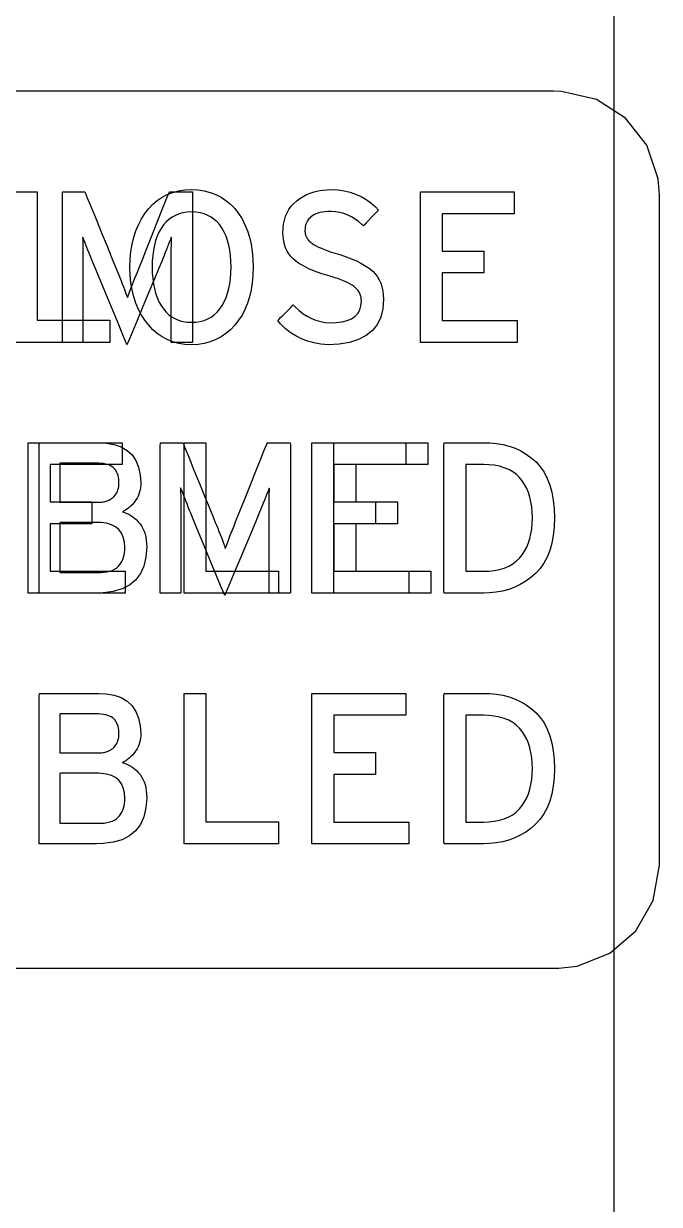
# Model space of a CAD drawing. Extents: x 1 to 47.7, y 0.2 to 35.
# Drawn here: x 21.119 to 21.612, y 6.604 to 7.52 of the extents above; entities that cross this region are included whole.
import ezdxf

# ---------------------------------------------------------------- set-up
doc = ezdxf.new("R2010")
doc.units = 0
doc.header["$MEASUREMENT"] = 0
for name, color, linetype in [('4_1__5U__UP_TO_TWO_IO_BOAR', 7, 'CONTINUOUS'), ('4_2__5U__FRONT_PANEL_W_24_', 7, 'CONTINUOUS'), ('5_1___24__TARGET_LEDS___12', 7, 'CONTINUOUS')]:
    doc.layers.add(name, color=color, linetype=linetype)

msp = doc.modelspace()

# ---------------------------------------------------------------- linework, layer by layer
at = {"layer": '4_1__5U__UP_TO_TWO_IO_BOAR'}
msp.add_lwpolyline([(21.57681, 8.49463), (21.57681, 8.36548), (21.57681, 8.23763), (21.57681, 8.11116), (21.57681, 7.98613), (21.57681, 7.86262), (21.57681, 7.74069), (21.57681, 7.62041), (21.57681, 7.50185), (21.57681, 7.38509), (21.57681, 7.27018), (21.57681, 7.15719), (21.57681, 7.0462), (21.57681, 6.93728), (21.57681, 6.83049), (21.57681, 6.7259), (21.57681, 6.62359), (21.57681, 6.52361)], dxfattribs=at)
at = {"layer": '4_2__5U__FRONT_PANEL_W_24_'}
for points in [[(21.0406, 6.78729), (21.23506, 6.78729), (21.32062, 6.78729), (21.39505, 6.78729), (21.45584, 6.78729), (21.50046, 6.78729), (21.52641, 6.78729), (21.53418, 6.78732), (21.54824, 6.78892), (21.5736, 6.79887), (21.59385, 6.8164), (21.60726, 6.83978), (21.61212, 6.86729), (21.61212, 6.86729), (21.61212, 6.87179), (21.61212, 6.88459), (21.61212, 6.93105), (21.61212, 6.99851), (21.61212, 7.07879), (21.61212, 7.24519), (21.61212, 7.31498), (21.61212, 7.36494), (21.61212, 7.37993), (21.61212, 7.3869), (21.6112, 7.39946), (21.60246, 7.4254), (21.58591, 7.44649), (21.56326, 7.46099), (21.53624, 7.46717), (21.53004, 7.46728), (21.50989, 7.46728), (21.47034, 7.46728), (21.41392, 7.46728), (21.34314, 7.46728), (21.2605, 7.46728), (21.06973, 7.46728)], [(21.11256, 7.27262), (21.11256, 7.38924), (21.12947, 7.38924), (21.12947, 7.2897), (21.18582, 7.2897), (21.18582, 7.27262), (21.11256, 7.27262)], [(21.42668, 7.27262), (21.42668, 7.38924), (21.49947, 7.38924), (21.49947, 7.37233), (21.4436, 7.37233), (21.4436, 7.34333), (21.47605, 7.34333), (21.47605, 7.32643), (21.4436, 7.32643), (21.4436, 7.28954), (21.50191, 7.28954), (21.50191, 7.27262), (21.42668, 7.27262)], [(21.24341, 7.07818), (21.24341, 7.1948), (21.26033, 7.1948), (21.26033, 7.09526), (21.31668, 7.09526), (21.31668, 7.07818), (21.24341, 7.07818)], [(21.34254, 7.07818), (21.34254, 7.1948), (21.41532, 7.1948), (21.41532, 7.17788), (21.35945, 7.17788), (21.35945, 7.14889), (21.3919, 7.14889), (21.3919, 7.13199), (21.35945, 7.13199), (21.35945, 7.09509), (21.41777, 7.09509), (21.41777, 7.07818), (21.34254, 7.07818)]]:
    msp.add_lwpolyline(points, dxfattribs=at)
for points in [[(21.29703, 7.33097), (21.29682, 7.32477), (21.29627, 7.31886), (21.29537, 7.31325), (21.29412, 7.30794), (21.29254, 7.30293), (21.2906, 7.29822), (21.28832, 7.29381), (21.2857, 7.2897), (21.28272, 7.28586), (21.27943, 7.28241), (21.27589, 7.2794), (21.27208, 7.27683), (21.26801, 7.27472), (21.26367, 7.27306), (21.25908, 7.27184), (21.25422, 7.27107), (21.2491, 7.27075), (21.24403, 7.27107), (21.23922, 7.27184), (21.23467, 7.27306), (21.23039, 7.27472), (21.22638, 7.27683), (21.22263, 7.2794), (21.21915, 7.28241), (21.21593, 7.28586), (21.21295, 7.2897), (21.21026, 7.29381), (21.20793, 7.29822), (21.20594, 7.30293), (21.20432, 7.30794), (21.20304, 7.31325), (21.20212, 7.31886), (21.20155, 7.32477), (21.20134, 7.33097), (21.20155, 7.33718), (21.20212, 7.3431), (21.20304, 7.34873), (21.20432, 7.35406), (21.20594, 7.3591), (21.20793, 7.36385), (21.21026, 7.3683), (21.21295, 7.37246), (21.21593, 7.3763), (21.21915, 7.3797), (21.22263, 7.38267), (21.22638, 7.38518), (21.23039, 7.38726), (21.23467, 7.38889), (21.23922, 7.39007), (21.24403, 7.39081), (21.2491, 7.39111), (21.25422, 7.39081), (21.25908, 7.39007), (21.26367, 7.38889), (21.26801, 7.38726), (21.27208, 7.38518), (21.27589, 7.38267), (21.27943, 7.3797), (21.28272, 7.3763), (21.2857, 7.37246), (21.28832, 7.3683), (21.2906, 7.36385), (21.29254, 7.3591), (21.29412, 7.35406), (21.29537, 7.34873), (21.29627, 7.3431), (21.29682, 7.33718)], [(21.39802, 7.3061), (21.39755, 7.29874), (21.39598, 7.29224), (21.39332, 7.2866), (21.38956, 7.28181), (21.3847, 7.27788), (21.37875, 7.27481), (21.37171, 7.27259), (21.36357, 7.27123), (21.35508, 7.27078), (21.34953, 7.27123), (21.34424, 7.27213), (21.33922, 7.27349), (21.33446, 7.2753), (21.32998, 7.27757), (21.32576, 7.28029), (21.32181, 7.28347), (21.31813, 7.28711), (21.31605, 7.28966), (21.31679, 7.29039), (21.31817, 7.29177), (21.31998, 7.29357), (21.32201, 7.2956), (21.32404, 7.29763), (21.32587, 7.29945), (21.32727, 7.30085), (21.32804, 7.30162), (21.32976, 7.29998), (21.33271, 7.29724), (21.33578, 7.29485), (21.33896, 7.29281), (21.34226, 7.29112), (21.34568, 7.28978), (21.34921, 7.28879), (21.35286, 7.28814), (21.35662, 7.28785), (21.36141, 7.28796), (21.36596, 7.28851), (21.36991, 7.2895), (21.37326, 7.29094), (21.376, 7.29281), (21.37815, 7.29512), (21.37968, 7.29787), (21.38062, 7.30105), (21.38095, 7.30468), (21.38088, 7.30628), (21.38068, 7.30771), (21.38033, 7.30907), (21.37984, 7.31038), (21.3792, 7.31162), (21.37843, 7.3128), (21.37751, 7.31393), (21.37645, 7.31499), (21.37524, 7.31599), (21.37377, 7.31698), (21.3721, 7.31797), (21.3702, 7.31894), (21.36809, 7.3199), (21.36577, 7.32085), (21.36323, 7.32179), (21.36047, 7.32272), (21.3575, 7.32364), (21.35407, 7.32462), (21.35024, 7.3258), (21.34663, 7.32704), (21.34326, 7.32834), (21.34012, 7.3297), (21.33721, 7.33112), (21.33454, 7.33261), (21.33209, 7.33415), (21.32988, 7.33576), (21.32789, 7.33741), (21.32611, 7.33921), (21.32457, 7.34122), (21.32325, 7.34344), (21.32216, 7.34586), (21.3213, 7.3485), (21.32067, 7.35134), (21.32026, 7.35439), (21.32008, 7.35765), (21.32017, 7.36106), (21.32054, 7.36433), (21.32118, 7.36743), (21.3221, 7.37036), (21.32329, 7.37311), (21.32476, 7.3757), (21.3265, 7.37812), (21.32851, 7.38037), (21.3308, 7.38245), (21.33322, 7.38426), (21.33576, 7.38585), (21.33846, 7.38723), (21.3413, 7.38841), (21.34429, 7.38937), (21.34743, 7.39012), (21.35071, 7.39066), (21.35413, 7.39099), (21.35784, 7.39111), (21.36281, 7.39083), (21.36757, 7.39016), (21.37213, 7.38909), (21.37648, 7.38761), (21.38064, 7.38574), (21.3846, 7.38347), (21.38836, 7.38079), (21.39191, 7.37772), (21.39429, 7.37525), (21.39364, 7.37457), (21.39233, 7.37321), (21.39057, 7.37139), (21.38858, 7.36932), (21.38656, 7.36723), (21.38473, 7.36534), (21.38329, 7.36385), (21.38246, 7.36299), (21.38122, 7.36404), (21.37876, 7.36629), (21.37615, 7.36826), (21.37338, 7.36994), (21.37045, 7.37133), (21.36737, 7.37244), (21.36414, 7.37325), (21.36075, 7.37378), (21.35721, 7.37402), (21.35454, 7.37399), (21.35246, 7.37383), (21.35052, 7.37358), (21.34872, 7.37323), (21.34706, 7.37278), (21.34553, 7.37223), (21.34415, 7.37159), (21.3429, 7.37084), (21.34179, 7.37), (21.34082, 7.36904), (21.33995, 7.36803), (21.3392, 7.36696), (21.33857, 7.36584), (21.33806, 7.36466), (21.33766, 7.36344), (21.33737, 7.36216), (21.3372, 7.36083), (21.33715, 7.35948), (21.33717, 7.35881), (21.33721, 7.35815), (21.33728, 7.35752), (21.33738, 7.35692), (21.33751, 7.35633), (21.33767, 7.35576), (21.33786, 7.35521), (21.33807, 7.35469), (21.33832, 7.35417), (21.3386, 7.35362), (21.33893, 7.35307), (21.33931, 7.35253), (21.33974, 7.352), (21.34021, 7.35147), (21.34073, 7.35095), (21.34129, 7.35044), (21.34191, 7.34994), (21.34282, 7.34926), (21.34425, 7.34834), (21.34591, 7.34742), (21.34779, 7.34649), (21.3499, 7.34555), (21.35224, 7.3446), (21.3548, 7.34364), (21.3576, 7.34268), (21.36062, 7.34171), (21.36418, 7.34063), (21.36781, 7.33945), (21.37126, 7.33819), (21.37451, 7.33687), (21.37757, 7.33548), (21.38044, 7.33402), (21.38312, 7.3325), (21.38561, 7.33092), (21.38791, 7.32926), (21.39, 7.32749), (21.39185, 7.32552), (21.39346, 7.32336), (21.39482, 7.32098), (21.39595, 7.31841), (21.39683, 7.31564), (21.39747, 7.31266), (21.39787, 7.30948)], [(21.27979, 7.33097), (21.27968, 7.33556), (21.27936, 7.3399), (21.27883, 7.34401), (21.27808, 7.34788), (21.27712, 7.35152), (21.27594, 7.35492), (21.27455, 7.35808), (21.27294, 7.361), (21.27112, 7.36365), (21.26908, 7.36597), (21.26683, 7.36799), (21.26439, 7.3697), (21.26174, 7.37111), (21.25888, 7.37222), (21.25583, 7.37302), (21.25257, 7.37352), (21.2491, 7.37371), (21.24571, 7.37352), (21.24251, 7.37302), (21.23951, 7.37222), (21.2367, 7.37111), (21.23409, 7.3697), (21.23167, 7.36799), (21.22944, 7.36597), (21.22741, 7.36365), (21.22557, 7.361), (21.22393, 7.35808), (21.22251, 7.35492), (21.22131, 7.35152), (21.22033, 7.34788), (21.21956, 7.34401), (21.21902, 7.3399), (21.21869, 7.33556), (21.21858, 7.33097), (21.21869, 7.32645), (21.21902, 7.32215), (21.21956, 7.31809), (21.22033, 7.31426), (21.22131, 7.31066), (21.22251, 7.30729), (21.22393, 7.30416), (21.22557, 7.30126), (21.22741, 7.29856), (21.22944, 7.29612), (21.23167, 7.29401), (21.23409, 7.29222), (21.2367, 7.29076), (21.23951, 7.28962), (21.24251, 7.2888), (21.24571, 7.28832), (21.2491, 7.28815), (21.25257, 7.28832), (21.25583, 7.2888), (21.25888, 7.28962), (21.26174, 7.29076), (21.26439, 7.29222), (21.26683, 7.29401), (21.26908, 7.29612), (21.27112, 7.29856), (21.27294, 7.30126), (21.27455, 7.30416), (21.27594, 7.30729), (21.27712, 7.31066), (21.27808, 7.31426), (21.27883, 7.31809), (21.27936, 7.32215), (21.27968, 7.32645)], [(21.21446, 7.11395), (21.21383, 7.10607), (21.21217, 7.09918), (21.20949, 7.09326), (21.20577, 7.08832), (21.20103, 7.08436), (21.19525, 7.08137), (21.18844, 7.07936), (21.18061, 7.07833), (21.17546, 7.07818), (21.1724, 7.07818), (21.16691, 7.07818), (21.15985, 7.07818), (21.15207, 7.07818), (21.14443, 7.07818), (21.13779, 7.07818), (21.13302, 7.07818), (21.13097, 7.07818), (21.13095, 7.08169), (21.13095, 7.09272), (21.13095, 7.10909), (21.13095, 7.12856), (21.13095, 7.1489), (21.13095, 7.16787), (21.13095, 7.18324), (21.13095, 7.19278), (21.13115, 7.1948), (21.13398, 7.1948), (21.13942, 7.1948), (21.1466, 7.1948), (21.15461, 7.1948), (21.16258, 7.1948), (21.16961, 7.1948), (21.1748, 7.1948), (21.17728, 7.1948), (21.18287, 7.19452), (21.18919, 7.19344), (21.19466, 7.19153), (21.19929, 7.18881), (21.20308, 7.18527), (21.20603, 7.18091), (21.20813, 7.17574), (21.20939, 7.16974), (21.20979, 7.16406), (21.20971, 7.16208), (21.20952, 7.16018), (21.20922, 7.15836), (21.20881, 7.15662), (21.2083, 7.15496), (21.20767, 7.15338), (21.20693, 7.15188), (21.20608, 7.15047), (21.20515, 7.14914), (21.20415, 7.14789), (21.20308, 7.1467), (21.20194, 7.14559), (21.20074, 7.14455), (21.19946, 7.14357), (21.19812, 7.14266), (21.19671, 7.14183), (21.19558, 7.1411), (21.19724, 7.14063), (21.19886, 7.14003), (21.20044, 7.13929), (21.20199, 7.13841), (21.20351, 7.1374), (21.20499, 7.13624), (21.20644, 7.13495), (21.20785, 7.13352), (21.2092, 7.13195), (21.2104, 7.13023), (21.21144, 7.12836), (21.21233, 7.12633), (21.21307, 7.12416), (21.21365, 7.12183), (21.21407, 7.11935), (21.21434, 7.11672)], [(21.53084, 7.13649), (21.53054, 7.12948), (21.5298, 7.12294), (21.52863, 7.11687), (21.52701, 7.11126), (21.52495, 7.10612), (21.52245, 7.10144), (21.5195, 7.09722), (21.51612, 7.09347), (21.51235, 7.09019), (21.50838, 7.08733), (21.50421, 7.08486), (21.49985, 7.08277), (21.49528, 7.08108), (21.49051, 7.07977), (21.48554, 7.07885), (21.48038, 7.07832), (21.47576, 7.07818), (21.47424, 7.07818), (21.47083, 7.07818), (21.46614, 7.07818), (21.46078, 7.07818), (21.45538, 7.07818), (21.45056, 7.07818), (21.44692, 7.07818), (21.4451, 7.07818), (21.44499, 7.08055), (21.44499, 7.09069), (21.44499, 7.10667), (21.44499, 7.12616), (21.44499, 7.14682), (21.44499, 7.1663), (21.44499, 7.18229), (21.44499, 7.19243), (21.4451, 7.1948), (21.44692, 7.1948), (21.45056, 7.1948), (21.45538, 7.1948), (21.46078, 7.1948), (21.46614, 7.1948), (21.47083, 7.1948), (21.47424, 7.1948), (21.47576, 7.1948), (21.48047, 7.1947), (21.48572, 7.19423), (21.49076, 7.19336), (21.49558, 7.1921), (21.50018, 7.19045), (21.50457, 7.18841), (21.50873, 7.18598), (21.51269, 7.18315), (21.5164, 7.17989), (21.51972, 7.17613), (21.5226, 7.17189), (21.52506, 7.16717), (21.52708, 7.16199), (21.52867, 7.15632), (21.52982, 7.15019), (21.53055, 7.14357)], [(21.19288, 7.16355), (21.19283, 7.16507), (21.19269, 7.16653), (21.19246, 7.16793), (21.19213, 7.16926), (21.19171, 7.17054), (21.19119, 7.17176), (21.19058, 7.17291), (21.18988, 7.17401), (21.18902, 7.17501), (21.18799, 7.17587), (21.18683, 7.17663), (21.18554, 7.17728), (21.18412, 7.17781), (21.18258, 7.17824), (21.18092, 7.17856), (21.17912, 7.17876), (21.17721, 7.17886), (21.17605, 7.17886), (21.17296, 7.17886), (21.16854, 7.17886), (21.16338, 7.17886), (21.15807, 7.17886), (21.15321, 7.17886), (21.14938, 7.17886), (21.14719, 7.17886), (21.14688, 7.17856), (21.14688, 7.17637), (21.14688, 7.17256), (21.14688, 7.16771), (21.14688, 7.16242), (21.14688, 7.15728), (21.14688, 7.15287), (21.14688, 7.1498), (21.14688, 7.14864), (21.14804, 7.14864), (21.15113, 7.14864), (21.15555, 7.14864), (21.16071, 7.14864), (21.16602, 7.14864), (21.17088, 7.14864), (21.17471, 7.14864), (21.1769, 7.14864), (21.17771, 7.14865), (21.17869, 7.14868), (21.17963, 7.14876), (21.18053, 7.14888), (21.1814, 7.14903), (21.18222, 7.14922), (21.183, 7.14946), (21.18375, 7.14973), (21.18446, 7.15004), (21.18513, 7.15035), (21.18577, 7.15069), (21.18639, 7.15104), (21.18699, 7.15142), (21.18755, 7.15182), (21.1881, 7.15224), (21.18861, 7.15268), (21.1891, 7.15314), (21.18974, 7.15387), (21.19048, 7.1549), (21.19111, 7.15598), (21.19165, 7.15711), (21.19209, 7.15829), (21.19244, 7.15953), (21.19268, 7.16082), (21.19283, 7.16216)], [(21.5136, 7.13649), (21.51347, 7.14085), (21.5131, 7.14499), (21.51249, 7.14892), (21.51163, 7.15263), (21.51052, 7.15612), (21.50916, 7.15941), (21.50756, 7.16247), (21.50572, 7.16532), (21.50357, 7.16795), (21.50109, 7.17028), (21.4983, 7.1723), (21.4952, 7.17401), (21.4918, 7.17541), (21.48808, 7.17649), (21.48406, 7.17727), (21.47973, 7.17773), (21.47576, 7.17788), (21.47508, 7.17788), (21.47354, 7.17788), (21.47143, 7.17788), (21.46902, 7.17788), (21.46659, 7.17788), (21.46441, 7.17788), (21.46278, 7.17788), (21.46195, 7.17788), (21.46191, 7.1762), (21.46191, 7.169), (21.46191, 7.15766), (21.46191, 7.14382), (21.46191, 7.12916), (21.46191, 7.11532), (21.46191, 7.10397), (21.46191, 7.09678), (21.46195, 7.09509), (21.46278, 7.09509), (21.46441, 7.09509), (21.46659, 7.09509), (21.46902, 7.09509), (21.47143, 7.09509), (21.47354, 7.09509), (21.47508, 7.09509), (21.47576, 7.09509), (21.47973, 7.09524), (21.48406, 7.09572), (21.48808, 7.09651), (21.4918, 7.09762), (21.4952, 7.09905), (21.4983, 7.10079), (21.50109, 7.10286), (21.50357, 7.10524), (21.50572, 7.1079), (21.50756, 7.11074), (21.50916, 7.1138), (21.51052, 7.11706), (21.51163, 7.12053), (21.51249, 7.1242), (21.5131, 7.12809), (21.51347, 7.13218)], [(21.19752, 7.11346), (21.19717, 7.11777), (21.19625, 7.12154), (21.19478, 7.12477), (21.19275, 7.12746), (21.19017, 7.12961), (21.18702, 7.13122), (21.18332, 7.13229), (21.17906, 7.13282), (21.17696, 7.13288), (21.17433, 7.13288), (21.17011, 7.13288), (21.16494, 7.13288), (21.15946, 7.13288), (21.15429, 7.13288), (21.15007, 7.13288), (21.14744, 7.13288), (21.14688, 7.1327), (21.14688, 7.13022), (21.14688, 7.12546), (21.14688, 7.11924), (21.14688, 7.11234), (21.14688, 7.10557), (21.14688, 7.09974), (21.14688, 7.09566), (21.14688, 7.09412), (21.14808, 7.09412), (21.15126, 7.09412), (21.1558, 7.09412), (21.16106, 7.09412), (21.16643, 7.09412), (21.17127, 7.09412), (21.17497, 7.09412), (21.1769, 7.09412), (21.1788, 7.09415), (21.18129, 7.09434), (21.18358, 7.09468), (21.18569, 7.09518), (21.18761, 7.09583), (21.18934, 7.09665), (21.19088, 7.09762), (21.19224, 7.09874), (21.19339, 7.10001), (21.19435, 7.10134), (21.1952, 7.10278), (21.19591, 7.10431), (21.19649, 7.10594), (21.19694, 7.10767), (21.19726, 7.1095), (21.19746, 7.11143)]]:
    msp.add_lwpolyline(points, close=True, dxfattribs=at)
at = {"layer": '5_1___24__TARGET_LEDS___12'}
for points in [[(21.0406, 6.78729), (21.23506, 6.78729), (21.32062, 6.78729), (21.39505, 6.78729), (21.45584, 6.78729), (21.50046, 6.78729), (21.52641, 6.78729), (21.53419, 6.78732), (21.54824, 6.78892), (21.5736, 6.79887), (21.59385, 6.8164), (21.60726, 6.83978), (21.61212, 6.86729), (21.61212, 6.86729), (21.61212, 6.87179), (21.61212, 6.88459), (21.61212, 6.93105), (21.61212, 6.99851), (21.61212, 7.07879), (21.61212, 7.24519), (21.61212, 7.31498), (21.61212, 7.36494), (21.61212, 7.37993), (21.61212, 7.3869), (21.6112, 7.39946), (21.60246, 7.4254), (21.58591, 7.44649), (21.56326, 7.46099), (21.53624, 7.46717), (21.53004, 7.46728), (21.50989, 7.46728), (21.47034, 7.46728), (21.41392, 7.46728), (21.34314, 7.46728), (21.2605, 7.46728), (21.06973, 7.46728)], [(21.12248, 7.07819), (21.12248, 7.19481), (21.19527, 7.19481), (21.19527, 7.1779), (21.1394, 7.1779), (21.1394, 7.1489), (21.17185, 7.1489), (21.17185, 7.132), (21.1394, 7.132), (21.1394, 7.09511), (21.19771, 7.09511), (21.19771, 7.07819), (21.12248, 7.07819)], [(21.35963, 7.07819), (21.35963, 7.19481), (21.43241, 7.19481), (21.43241, 7.1779), (21.37654, 7.1779), (21.37654, 7.1489), (21.40899, 7.1489), (21.40899, 7.132), (21.37654, 7.132), (21.37654, 7.09511), (21.43486, 7.09511), (21.43486, 7.07819), (21.35963, 7.07819)], [(21.24341, 6.88375), (21.24341, 7.00037), (21.26033, 7.00037), (21.26033, 6.90082), (21.31668, 6.90082), (21.31668, 6.88375), (21.24341, 6.88375)], [(21.34254, 6.88375), (21.34254, 7.00037), (21.41532, 7.00037), (21.41532, 6.98345), (21.35945, 6.98345), (21.35945, 6.95445), (21.3919, 6.95445), (21.3919, 6.93755), (21.35945, 6.93755), (21.35945, 6.90066), (21.41777, 6.90066), (21.41777, 6.88375), (21.34254, 6.88375)]]:
    msp.add_lwpolyline(points, dxfattribs=at)
for points in [[(21.23339, 7.27258), (21.23339, 7.2748), (21.23339, 7.28073), (21.23339, 7.28928), (21.23339, 7.29935), (21.23339, 7.30984), (21.23339, 7.31967), (21.23339, 7.32773), (21.23339, 7.33293), (21.23339, 7.33495), (21.2334, 7.3378), (21.23341, 7.3405), (21.23344, 7.34307), (21.23347, 7.3455), (21.23351, 7.34779), (21.23356, 7.34995), (21.23361, 7.35196), (21.23368, 7.35384), (21.23346, 7.35413), (21.23283, 7.35248), (21.23214, 7.35071), (21.2314, 7.3488), (21.2306, 7.34677), (21.22974, 7.3446), (21.22883, 7.3423), (21.22785, 7.33987), (21.22682, 7.33731), (21.22602, 7.33535), (21.22387, 7.33022), (21.22041, 7.32193), (21.2161, 7.31163), (21.21144, 7.30048), (21.20692, 7.28966), (21.20302, 7.28033), (21.20023, 7.27366), (21.19904, 7.2708), (21.19824, 7.27265), (21.19579, 7.27858), (21.19214, 7.28742), (21.18776, 7.29801), (21.18315, 7.30918), (21.17877, 7.31977), (21.17512, 7.32861), (21.17267, 7.33454), (21.17177, 7.33672), (21.17074, 7.33931), (21.16977, 7.34177), (21.16885, 7.3441), (21.16798, 7.3463), (21.16716, 7.34836), (21.1664, 7.3503), (21.16569, 7.3521), (21.16503, 7.35377), (21.16465, 7.35423), (21.16472, 7.35239), (21.16478, 7.35041), (21.16483, 7.34828), (21.16487, 7.34602), (21.1649, 7.34363), (21.16493, 7.34109), (21.16494, 7.33841), (21.16495, 7.33559), (21.16495, 7.33359), (21.16495, 7.32917), (21.16495, 7.32165), (21.16495, 7.31212), (21.16495, 7.30168), (21.16495, 7.29143), (21.16495, 7.28245), (21.16495, 7.27584), (21.16495, 7.2727), (21.1646, 7.27258), (21.16325, 7.27258), (21.16117, 7.27258), (21.15864, 7.27258), (21.15593, 7.27258), (21.15333, 7.27258), (21.15112, 7.27258), (21.14959, 7.27258), (21.14901, 7.27258), (21.14901, 7.27678), (21.14901, 7.28799), (21.14901, 7.30415), (21.14901, 7.32319), (21.14901, 7.34302), (21.14901, 7.3616), (21.14901, 7.37684), (21.14901, 7.38667), (21.14905, 7.38926), (21.14994, 7.38926), (21.15181, 7.38926), (21.15435, 7.38926), (21.15726, 7.38926), (21.16022, 7.38926), (21.16292, 7.38926), (21.16505, 7.38926), (21.1663, 7.38926), (21.16669, 7.38879), (21.16833, 7.38476), (21.17129, 7.37748), (21.17513, 7.36806), (21.17938, 7.3576), (21.18362, 7.3472), (21.18738, 7.33796), (21.19021, 7.33099), (21.19168, 7.32738), (21.1925, 7.3254), (21.19354, 7.32289), (21.19453, 7.32044), (21.19547, 7.31807), (21.19636, 7.31577), (21.1972, 7.31355), (21.19799, 7.31139), (21.19874, 7.30931), (21.19943, 7.30729), (21.20011, 7.30882), (21.20084, 7.31087), (21.20162, 7.31299), (21.20244, 7.31519), (21.20331, 7.31748), (21.20423, 7.31984), (21.20519, 7.32228), (21.20621, 7.32481), (21.20716, 7.32715), (21.20824, 7.32986), (21.21076, 7.33617), (21.21429, 7.345), (21.21837, 7.35524), (21.22258, 7.36579), (21.22648, 7.37554), (21.22961, 7.38339), (21.23155, 7.38823), (21.23203, 7.38926), (21.23308, 7.38926), (21.2351, 7.38926), (21.23778, 7.38926), (21.2408, 7.38926), (21.24384, 7.38926), (21.24658, 7.38926), (21.24869, 7.38926), (21.24986, 7.38926), (21.24999, 7.38791), (21.24999, 7.37956), (21.24999, 7.36535), (21.24999, 7.34733), (21.24999, 7.3276), (21.24999, 7.30821), (21.24999, 7.29123), (21.24999, 7.27874), (21.24999, 7.2728), (21.24963, 7.27258), (21.24823, 7.27258), (21.24606, 7.27258), (21.24341, 7.27258), (21.24059, 7.27258), (21.23788, 7.27258), (21.23558, 7.27258), (21.23399, 7.27258)], [(21.30932, 7.07814), (21.30932, 7.08036), (21.30932, 7.08629), (21.30932, 7.09484), (21.30932, 7.1049), (21.30932, 7.1154), (21.30932, 7.12522), (21.30932, 7.13328), (21.30932, 7.13848), (21.30932, 7.1405), (21.30933, 7.14335), (21.30934, 7.14606), (21.30936, 7.14863), (21.30939, 7.15106), (21.30943, 7.15335), (21.30948, 7.1555), (21.30954, 7.15752), (21.30961, 7.15939), (21.30938, 7.15968), (21.30876, 7.15804), (21.30807, 7.15627), (21.30733, 7.15436), (21.30653, 7.15232), (21.30567, 7.15015), (21.30475, 7.14786), (21.30378, 7.14543), (21.30275, 7.14286), (21.30194, 7.1409), (21.2998, 7.13578), (21.29634, 7.12748), (21.29203, 7.11718), (21.28737, 7.10604), (21.28285, 7.09522), (21.27895, 7.08589), (21.27616, 7.07921), (21.27496, 7.07635), (21.27417, 7.0782), (21.27172, 7.08413), (21.26807, 7.09298), (21.26369, 7.10357), (21.25907, 7.11474), (21.2547, 7.12533), (21.25104, 7.13417), (21.24859, 7.1401), (21.2477, 7.14228), (21.24667, 7.14487), (21.2457, 7.14733), (21.24478, 7.14965), (21.24391, 7.15185), (21.24309, 7.15392), (21.24233, 7.15585), (21.24162, 7.15766), (21.24096, 7.15933), (21.24058, 7.15979), (21.24064, 7.15794), (21.2407, 7.15596), (21.24075, 7.15384), (21.2408, 7.15158), (21.24083, 7.14918), (21.24085, 7.14664), (21.24087, 7.14397), (21.24088, 7.14115), (21.24088, 7.13914), (21.24088, 7.13472), (21.24088, 7.1272), (21.24088, 7.11768), (21.24088, 7.10724), (21.24088, 7.09698), (21.24088, 7.088), (21.24088, 7.08139), (21.24088, 7.07826), (21.24053, 7.07814), (21.23918, 7.07814), (21.2371, 7.07814), (21.23456, 7.07814), (21.23185, 7.07814), (21.22925, 7.07814), (21.22705, 7.07814), (21.22552, 7.07814), (21.22494, 7.07814), (21.22494, 7.08234), (21.22494, 7.09355), (21.22494, 7.10971), (21.22494, 7.12874), (21.22494, 7.14858), (21.22494, 7.16715), (21.22494, 7.18239), (21.22494, 7.19222), (21.22497, 7.19481), (21.22586, 7.19481), (21.22774, 7.19481), (21.23028, 7.19481), (21.23319, 7.19481), (21.23615, 7.19481), (21.23885, 7.19481), (21.24098, 7.19481), (21.24223, 7.19481), (21.24262, 7.19435), (21.24426, 7.19032), (21.24722, 7.18304), (21.25106, 7.17362), (21.25531, 7.16315), (21.25955, 7.15275), (21.2633, 7.14351), (21.26614, 7.13654), (21.26761, 7.13294), (21.26843, 7.13096), (21.26947, 7.12844), (21.27046, 7.126), (21.2714, 7.12363), (21.27229, 7.12133), (21.27313, 7.1191), (21.27392, 7.11695), (21.27466, 7.11486), (21.27536, 7.11285), (21.27604, 7.11438), (21.27677, 7.11642), (21.27754, 7.11855), (21.27837, 7.12075), (21.27924, 7.12303), (21.28016, 7.1254), (21.28112, 7.12784), (21.28213, 7.13036), (21.28309, 7.13271), (21.28417, 7.13541), (21.28669, 7.14173), (21.29021, 7.15056), (21.2943, 7.1608), (21.29851, 7.17134), (21.3024, 7.18109), (21.30554, 7.18894), (21.30747, 7.19379), (21.30796, 7.19481), (21.309, 7.19481), (21.31103, 7.19481), (21.31371, 7.19481), (21.31673, 7.19481), (21.31977, 7.19481), (21.3225, 7.19481), (21.32462, 7.19481), (21.32579, 7.19481), (21.32592, 7.19347), (21.32592, 7.18512), (21.32592, 7.1709), (21.32592, 7.15289), (21.32592, 7.13315), (21.32592, 7.11376), (21.32592, 7.09679), (21.32592, 7.08429), (21.32592, 7.07836), (21.32555, 7.07814), (21.32415, 7.07814), (21.32199, 7.07814), (21.31934, 7.07814), (21.31652, 7.07814), (21.31381, 7.07814), (21.31151, 7.07814), (21.30992, 7.07814)], [(21.21446, 6.91951), (21.21383, 6.91164), (21.21217, 6.90475), (21.20949, 6.89883), (21.20577, 6.89389), (21.20103, 6.88993), (21.19525, 6.88694), (21.18844, 6.88493), (21.18061, 6.8839), (21.17546, 6.88375), (21.1724, 6.88375), (21.16691, 6.88375), (21.15985, 6.88375), (21.15207, 6.88375), (21.14443, 6.88375), (21.13779, 6.88375), (21.13302, 6.88375), (21.13097, 6.88375), (21.13095, 6.88726), (21.13095, 6.89829), (21.13095, 6.91466), (21.13095, 6.93413), (21.13095, 6.95447), (21.13095, 6.97344), (21.13095, 6.98881), (21.13095, 6.99835), (21.13115, 7.00037), (21.13398, 7.00037), (21.13942, 7.00037), (21.1466, 7.00037), (21.15461, 7.00037), (21.16258, 7.00037), (21.16961, 7.00037), (21.1748, 7.00037), (21.17728, 7.00037), (21.18287, 7.00009), (21.18919, 6.99901), (21.19466, 6.9971), (21.19929, 6.99438), (21.20308, 6.99084), (21.20603, 6.98648), (21.20813, 6.98131), (21.20939, 6.97531), (21.20979, 6.96963), (21.20971, 6.96765), (21.20952, 6.96575), (21.20922, 6.96393), (21.20881, 6.96219), (21.2083, 6.96053), (21.20767, 6.95895), (21.20693, 6.95745), (21.20608, 6.95603), (21.20515, 6.95471), (21.20415, 6.95346), (21.20308, 6.95227), (21.20194, 6.95116), (21.20074, 6.95012), (21.19946, 6.94914), (21.19812, 6.94823), (21.19671, 6.9474), (21.19558, 6.94667), (21.19724, 6.9462), (21.19886, 6.9456), (21.20044, 6.94486), (21.20199, 6.94398), (21.20351, 6.94296), (21.20499, 6.94181), (21.20644, 6.94052), (21.20785, 6.93909), (21.2092, 6.93752), (21.2104, 6.9358), (21.21144, 6.93393), (21.21233, 6.9319), (21.21307, 6.92973), (21.21365, 6.9274), (21.21407, 6.92492), (21.21434, 6.92229)], [(21.53084, 6.94206), (21.53054, 6.93505), (21.5298, 6.92851), (21.52863, 6.92244), (21.52701, 6.91683), (21.52495, 6.91168), (21.52245, 6.907), (21.5195, 6.90279), (21.51612, 6.89904), (21.51235, 6.89576), (21.50838, 6.8929), (21.50421, 6.89042), (21.49985, 6.88834), (21.49528, 6.88664), (21.49051, 6.88534), (21.48554, 6.88442), (21.48038, 6.88389), (21.47576, 6.88375), (21.47424, 6.88375), (21.47083, 6.88375), (21.46614, 6.88375), (21.46078, 6.88375), (21.45538, 6.88375), (21.45056, 6.88375), (21.44692, 6.88375), (21.4451, 6.88375), (21.44499, 6.88612), (21.44499, 6.89626), (21.44499, 6.91224), (21.44499, 6.93173), (21.44499, 6.95239), (21.44499, 6.97187), (21.44499, 6.98786), (21.44499, 6.998), (21.4451, 7.00037), (21.44692, 7.00037), (21.45056, 7.00037), (21.45538, 7.00037), (21.46078, 7.00037), (21.46614, 7.00037), (21.47083, 7.00037), (21.47424, 7.00037), (21.47576, 7.00037), (21.48047, 7.00027), (21.48572, 6.9998), (21.49076, 6.99893), (21.49558, 6.99767), (21.50018, 6.99602), (21.50457, 6.99398), (21.50873, 6.99155), (21.51269, 6.98872), (21.5164, 6.98546), (21.51972, 6.98169), (21.5226, 6.97746), (21.52506, 6.97274), (21.52708, 6.96756), (21.52867, 6.96189), (21.52982, 6.95576), (21.53055, 6.94914)], [(21.19288, 6.96912), (21.19283, 6.97064), (21.19269, 6.9721), (21.19246, 6.9735), (21.19213, 6.97483), (21.19171, 6.97611), (21.19119, 6.97733), (21.19058, 6.97848), (21.18988, 6.97958), (21.18902, 6.98058), (21.18799, 6.98144), (21.18683, 6.9822), (21.18554, 6.98285), (21.18412, 6.98339), (21.18258, 6.98381), (21.18092, 6.98413), (21.17912, 6.98434), (21.17721, 6.98443), (21.17605, 6.98443), (21.17296, 6.98443), (21.16854, 6.98443), (21.16338, 6.98443), (21.15807, 6.98443), (21.15321, 6.98443), (21.14938, 6.98443), (21.14719, 6.98443), (21.14688, 6.98413), (21.14688, 6.98194), (21.14688, 6.97812), (21.14688, 6.97328), (21.14688, 6.96799), (21.14688, 6.96285), (21.14688, 6.95844), (21.14688, 6.95537), (21.14688, 6.95421), (21.14804, 6.95421), (21.15113, 6.95421), (21.15555, 6.95421), (21.16071, 6.95421), (21.16602, 6.95421), (21.17088, 6.95421), (21.17471, 6.95421), (21.1769, 6.95421), (21.17771, 6.95421), (21.17869, 6.95425), (21.17963, 6.95433), (21.18053, 6.95445), (21.1814, 6.9546), (21.18222, 6.95479), (21.183, 6.95503), (21.18375, 6.9553), (21.18446, 6.95561), (21.18513, 6.95592), (21.18577, 6.95625), (21.18639, 6.95661), (21.18699, 6.95698), (21.18755, 6.95738), (21.1881, 6.9578), (21.18861, 6.95824), (21.1891, 6.9587), (21.18974, 6.95944), (21.19048, 6.96047), (21.19111, 6.96155), (21.19165, 6.96268), (21.19209, 6.96386), (21.19244, 6.9651), (21.19268, 6.96639), (21.19283, 6.96773)], [(21.5136, 6.94206), (21.51347, 6.94642), (21.5131, 6.95056), (21.51249, 6.95448), (21.51163, 6.9582), (21.51052, 6.96169), (21.50916, 6.96497), (21.50756, 6.96804), (21.50572, 6.97089), (21.50357, 6.97352), (21.50109, 6.97585), (21.4983, 6.97787), (21.4952, 6.97958), (21.4918, 6.98098), (21.48808, 6.98207), (21.48406, 6.98284), (21.47973, 6.9833), (21.47576, 6.98345), (21.47508, 6.98345), (21.47354, 6.98345), (21.47143, 6.98345), (21.46902, 6.98345), (21.46659, 6.98345), (21.46441, 6.98345), (21.46278, 6.98345), (21.46195, 6.98345), (21.46191, 6.98177), (21.46191, 6.97457), (21.46191, 6.96322), (21.46191, 6.94939), (21.46191, 6.93472), (21.46191, 6.92089), (21.46191, 6.90954), (21.46191, 6.90234), (21.46195, 6.90066), (21.46278, 6.90066), (21.46441, 6.90066), (21.46659, 6.90066), (21.46902, 6.90066), (21.47143, 6.90066), (21.47354, 6.90066), (21.47508, 6.90066), (21.47576, 6.90066), (21.47973, 6.90081), (21.48406, 6.90128), (21.48808, 6.90208), (21.4918, 6.90319), (21.4952, 6.90461), (21.4983, 6.90636), (21.50109, 6.90843), (21.50357, 6.91081), (21.50572, 6.91347), (21.50756, 6.91631), (21.50916, 6.91936), (21.51052, 6.92263), (21.51163, 6.92609), (21.51249, 6.92977), (21.5131, 6.93366), (21.51347, 6.93775)], [(21.19752, 6.91903), (21.19717, 6.92334), (21.19625, 6.92711), (21.19478, 6.93034), (21.19275, 6.93303), (21.19017, 6.93518), (21.18702, 6.93679), (21.18332, 6.93786), (21.17906, 6.93839), (21.17696, 6.93845), (21.17433, 6.93845), (21.17011, 6.93845), (21.16494, 6.93845), (21.15946, 6.93845), (21.15429, 6.93845), (21.15007, 6.93845), (21.14744, 6.93845), (21.14688, 6.93827), (21.14688, 6.93579), (21.14688, 6.93103), (21.14688, 6.9248), (21.14688, 6.91791), (21.14688, 6.91114), (21.14688, 6.90531), (21.14688, 6.90123), (21.14688, 6.89969), (21.14808, 6.89969), (21.15126, 6.89969), (21.1558, 6.89969), (21.16106, 6.89969), (21.16643, 6.89969), (21.17127, 6.89969), (21.17497, 6.89969), (21.1769, 6.89969), (21.1788, 6.89972), (21.18129, 6.8999), (21.18358, 6.90025), (21.18569, 6.90075), (21.18761, 6.9014), (21.18934, 6.90222), (21.19088, 6.90319), (21.19224, 6.90431), (21.19339, 6.90558), (21.19435, 6.90691), (21.1952, 6.90835), (21.19591, 6.90988), (21.19649, 6.91151), (21.19694, 6.91324), (21.19726, 6.91507), (21.19746, 6.917)]]:
    msp.add_lwpolyline(points, close=True, dxfattribs=at)

doc.saveas('drawing.dxf')
